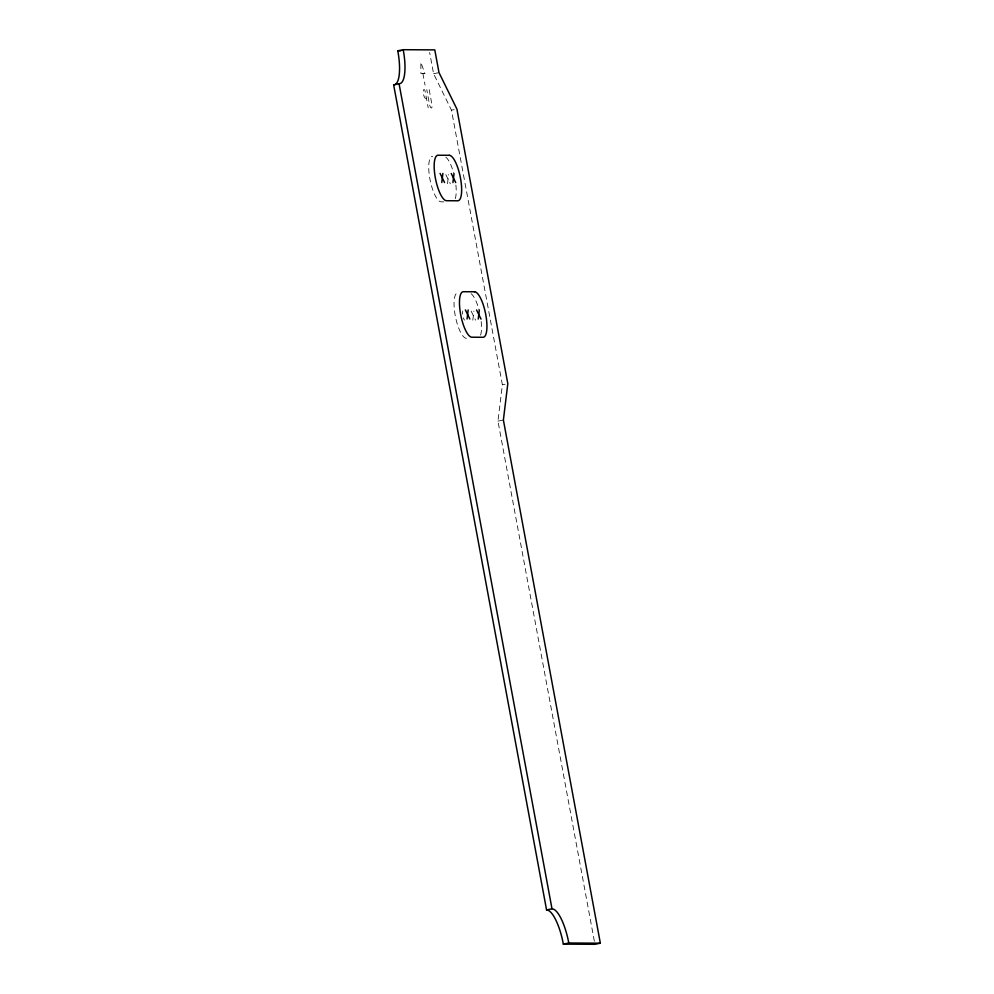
<?xml version="1.0" encoding="UTF-8"?>
<svg xmlns="http://www.w3.org/2000/svg" width="994" height="994" viewBox="0 0 994 994"><rect width="100%" height="100%" fill="white"/><g stroke="black" fill="none" stroke-linecap="round" stroke-linejoin="round"><path stroke-width="0.75" stroke-dasharray="4.97 3.73" d="M447.511 183.691L448.617 174.609M462.384 314.054L462.744 311.035M472.809 320.18L473.914 311.097M594.362 941.243L497.957 421.121L502.38 384.79L451.487 110.197L433.583 73.73L429.644 52.52M433.583 73.73L439 72.624M451.487 110.197L454.196 109.638M502.38 384.79L505.089 384.231M497.957 421.121L503.386 420.002M426.302 98.369L425.581 98.369A4.473 1.317 78.4 0 1 423.432 93.97A4.473 1.317 78.4 0 1 423.953 89.597L424.165 89.597A2.174 0.646 78.4 0 1 425.208 91.734L428.19 107.799M443.908 201.844L441.112 201.832A23.173 6.846 78.4 0 1 429.917 179.044A23.173 6.846 78.4 0 1 432.688 156.331M445.821 174.596L450.307 183.704M471.119 311.085L475.604 320.192M463.316 317.844L464.434 320.13M429.172 89.622L431.856 104.084A4.013 1.18 78.4 0 1 431.371 108.011A4.013 1.18 78.4 0 1 429.433 104.072L426.761 89.609M422.897 73.469L425.047 85.062M445.797 157.189A23.173 6.846 78.4 0 1 453.711 173.304M455.898 185.083A23.173 6.846 78.4 0 1 455.202 198.875M466.41 338.32A23.173 6.846 78.4 0 1 455.215 315.533A23.173 6.846 78.4 0 1 457.973 292.82M471.094 293.677A23.173 6.846 78.4 0 1 479.009 309.793M481.195 321.571A23.173 6.846 78.4 0 1 480.5 335.363M424.873 73.481L420.922 73.457L420.835 62.311L424.873 73.481"/><path stroke-width="1.49" d="M441.771 182.511L442.877 173.441M452.941 182.585L454.034 173.503M467.068 318.999L468.174 309.917M478.226 319.074L479.332 309.991M397.786 50.806L403.216 49.7L434.788 49.886L439 72.624L456.917 109.091L507.81 383.684L503.386 420.002L600.351 943.194L594.934 944.3L563.349 944.114A34.765 10.263 78.4 0 0 546.563 909.92L393.649 84.863A34.765 10.263 78.4 0 0 397.786 50.806L400.793 50.831M393.649 84.863L399.066 83.757A34.765 10.263 78.4 0 0 403.216 49.7M546.563 909.92L551.993 908.814A34.765 10.263 78.4 0 1 568.779 942.995L600.351 943.194M563.349 944.114L568.779 942.995M451.251 173.49L455.724 182.598M440.081 173.416L444.567 182.536M476.548 309.966L481.021 319.086M465.378 309.904L469.851 319.024M399.066 83.757L551.993 908.814M449.276 155.3L438.106 155.226A23.173 6.846 78.4 0 0 435.347 177.938A23.173 6.846 78.4 0 0 446.542 200.726L457.7 200.788A23.173 6.846 78.4 0 0 460.471 178.088A23.173 6.846 78.4 0 0 449.276 155.3M474.573 291.776L463.403 291.714A23.173 6.846 78.4 0 0 460.644 314.415A23.173 6.846 78.4 0 0 471.839 337.214L482.997 337.277A23.173 6.846 78.4 0 0 485.755 314.576A23.173 6.846 78.4 0 0 474.573 291.776"/></g></svg>
